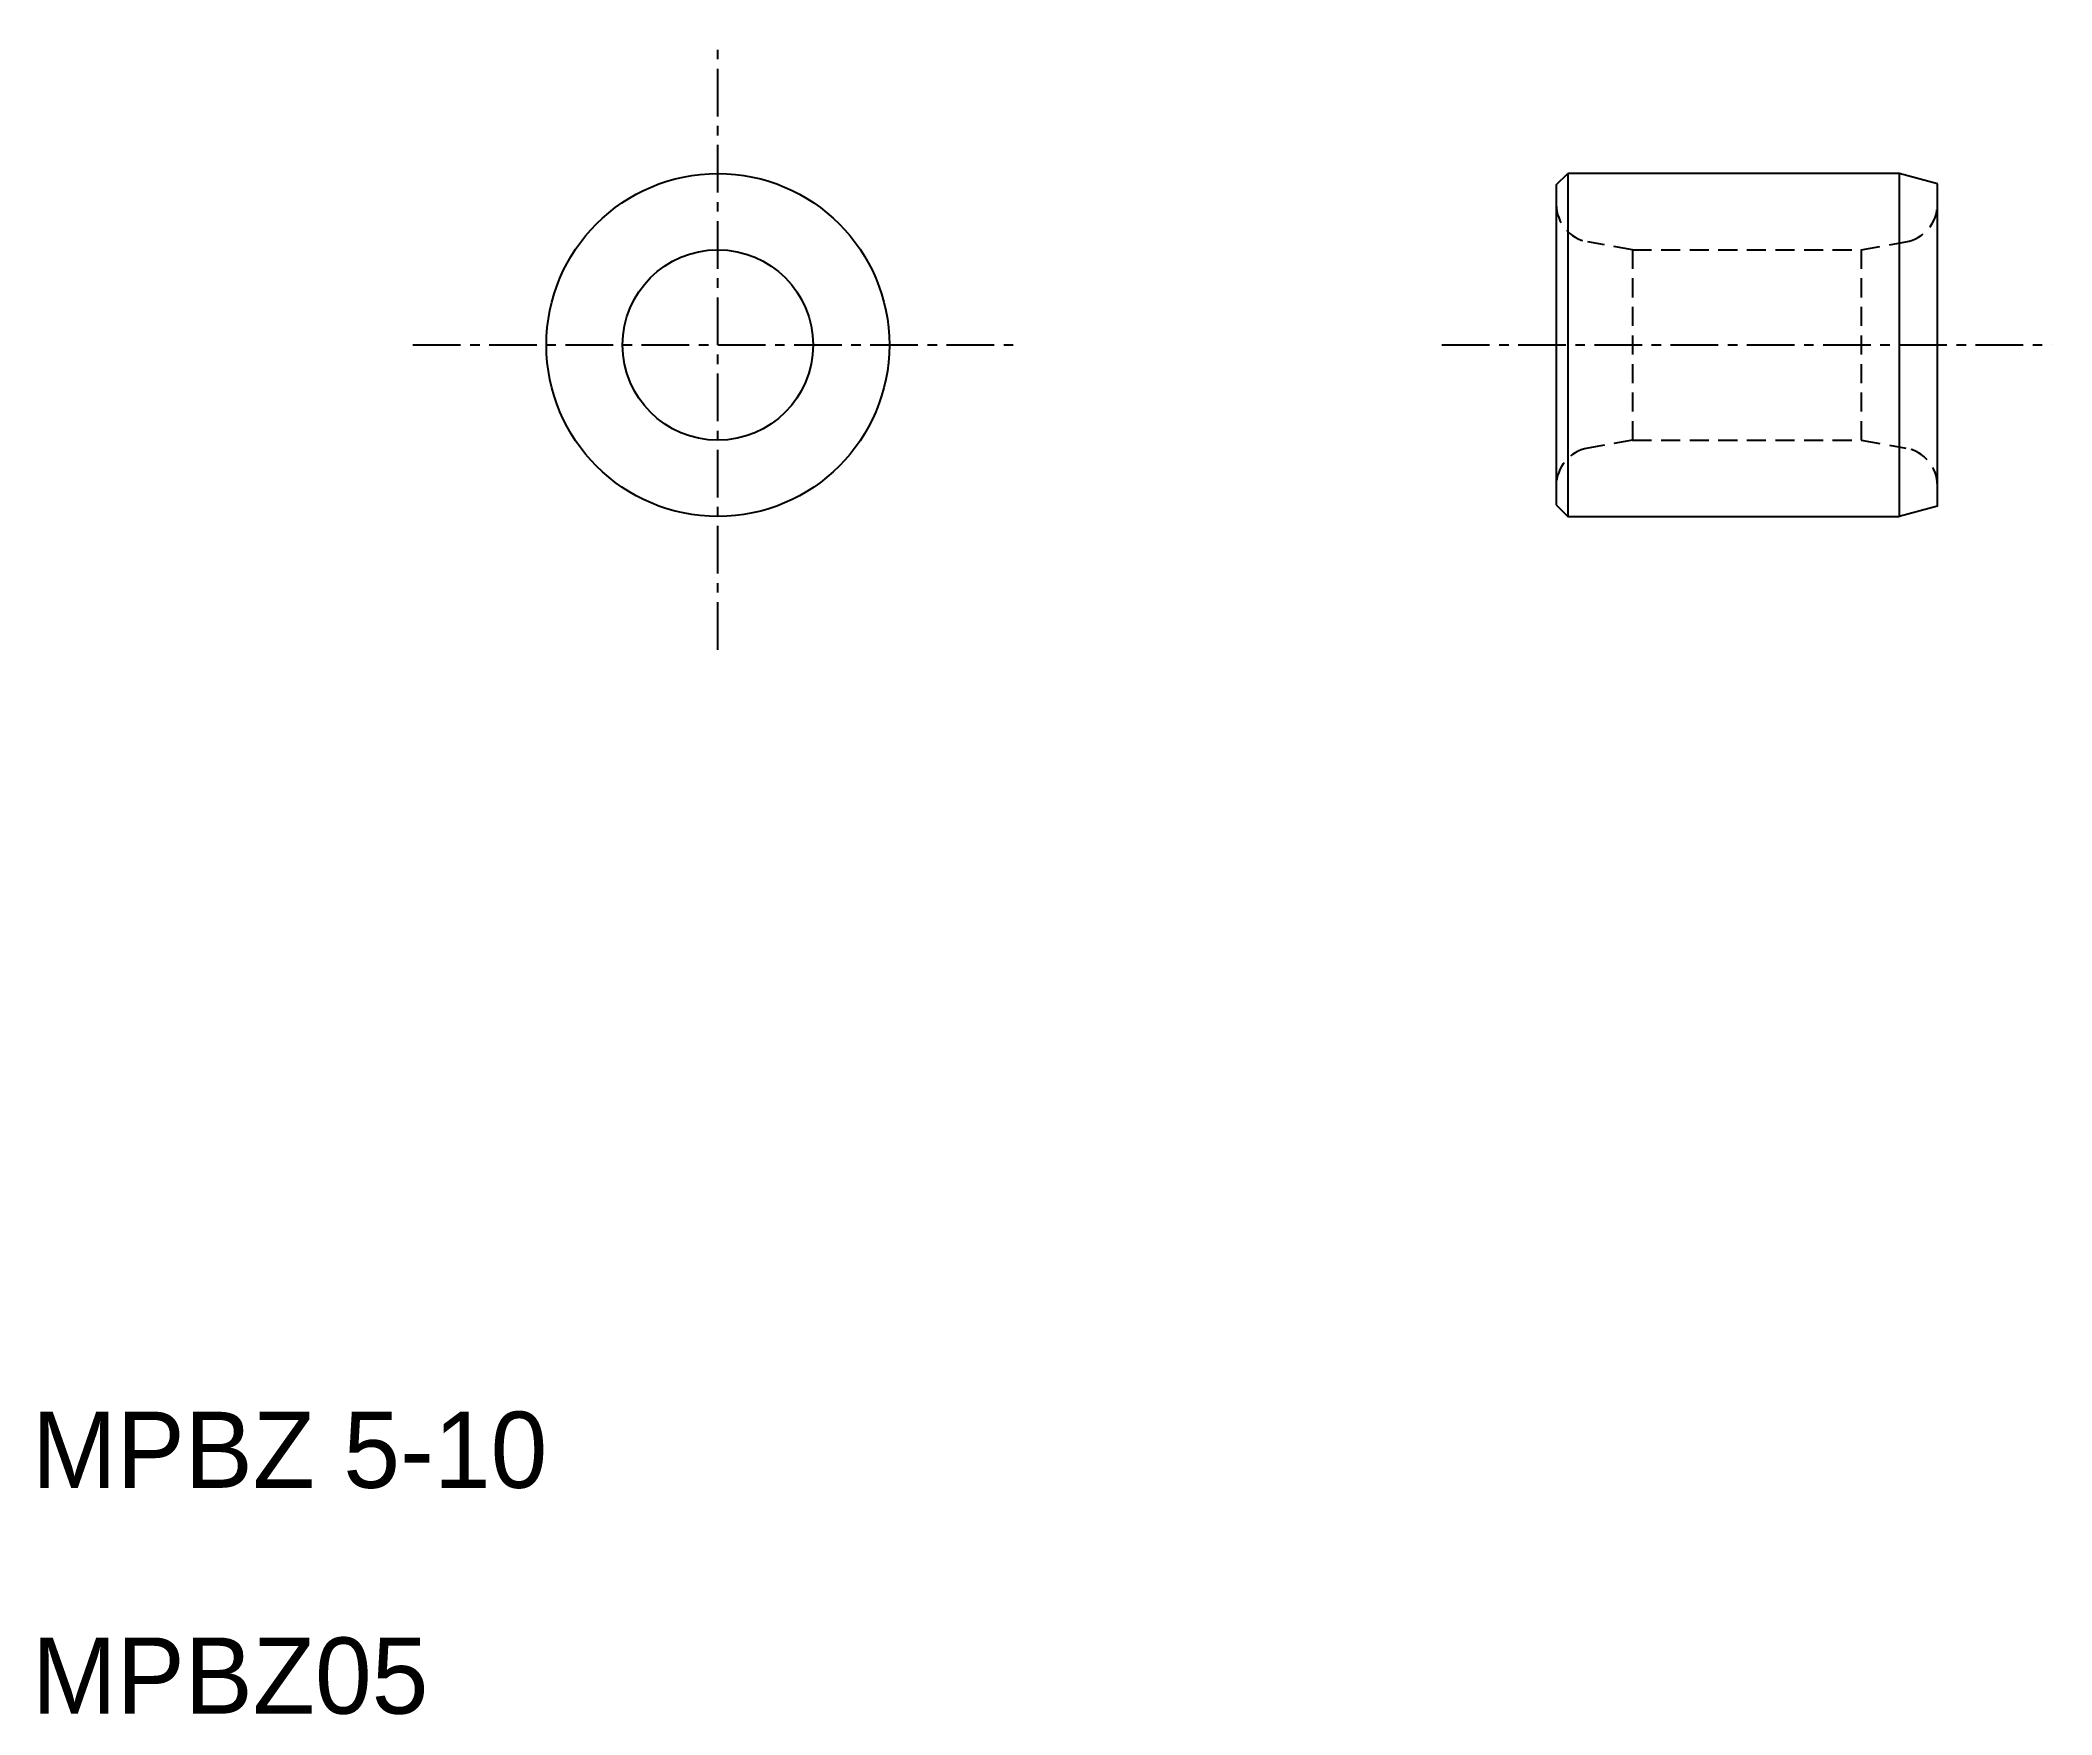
# Model space of a CAD drawing. Extents: x 22.4 to 75.2, y 38.4 to 82.3.
import ezdxf

# ---------------------------------------------------------------- set-up
doc = ezdxf.new("R2010")
doc.units = 0
doc.linetypes.add('CENTER', pattern=[2, 1.25, -0.25, 0.25, -0.25])
doc.linetypes.add('DASHED', pattern=[0.75, 0.5, -0.25])
doc.layers.get('0').update_dxf_attribs({"linetype": 'CONTINUOUS'})
doc.layers.add('CENTER', color=1, linetype='CENTER')

msp = doc.modelspace()

# ---------------------------------------------------------------- linework, layer by layer
at = {"color": 7, "linetype": 'CONTINUOUS'}
for p, q in [((62.156, 78.546), (62.456, 78.846)), ((71.156, 78.846), (62.456, 78.846)), ((62.456, 78.846), (62.456, 69.846)), ((71.156, 78.846), (71.156, 69.846)), ((72.156, 78.578), (71.156, 78.846)), ((62.156, 78.546), (62.156, 70.146)), ((72.156, 70.114), (72.156, 78.578)), ((62.156, 70.146), (62.456, 69.846)), ((62.456, 69.846), (71.156, 69.846)), ((72.156, 70.114), (71.156, 69.846))]:
    msp.add_line(p, q, dxfattribs=at)
at = {"color": 3, "linetype": 'DASHED'}
for p, q in [((64.156, 76.846), (62.983, 77.053)), ((64.156, 76.846), (70.156, 76.846)), ((64.156, 76.846), (64.156, 71.846)), ((70.156, 76.846), (71.33, 77.053)), ((70.156, 76.846), (70.156, 71.846)), ((64.156, 71.846), (62.983, 71.639)), ((64.156, 71.846), (70.156, 71.846)), ((70.156, 71.846), (71.33, 71.639))]:
    msp.add_line(p, q, dxfattribs=at)
at = {"color": 7, "linetype": 'CONTINUOUS'}
for radius in [4.5, 2.5]:
    msp.add_circle((40.156, 74.346), radius, dxfattribs=at)
at = {"color": 3, "linetype": 'DASHED'}
for centre, start, end in [((63.156, 78.037), 180, 260), ((71.156, 78.037), 280, 360), ((63.156, 70.654), 100, 180), ((71.156, 70.654), 0, 80)]:
    msp.add_arc(centre, 1, start, end, dxfattribs=at)
at = {"layer": 'CENTER', "color": 1, "linetype": 'CENTER'}
for p, q in [((40.156, 66.346), (40.156, 82.346)), ((32.156, 74.346), (48.156, 74.346)), ((59.156, 74.346), (75.156, 74.346))]:
    msp.add_line(p, q, dxfattribs=at)

# ---------------------------------------------------------------- texts
at = {"color": 7, "linetype": 'CONTINUOUS'}
for s, p in [('MPBZ 5-10', (22.156, 44.346)), ('MPBZ05', (22.156, 38.418))]:
    msp.add_text(s, height=2, dxfattribs=at).set_placement(p)

doc.saveas('drawing.dxf')
